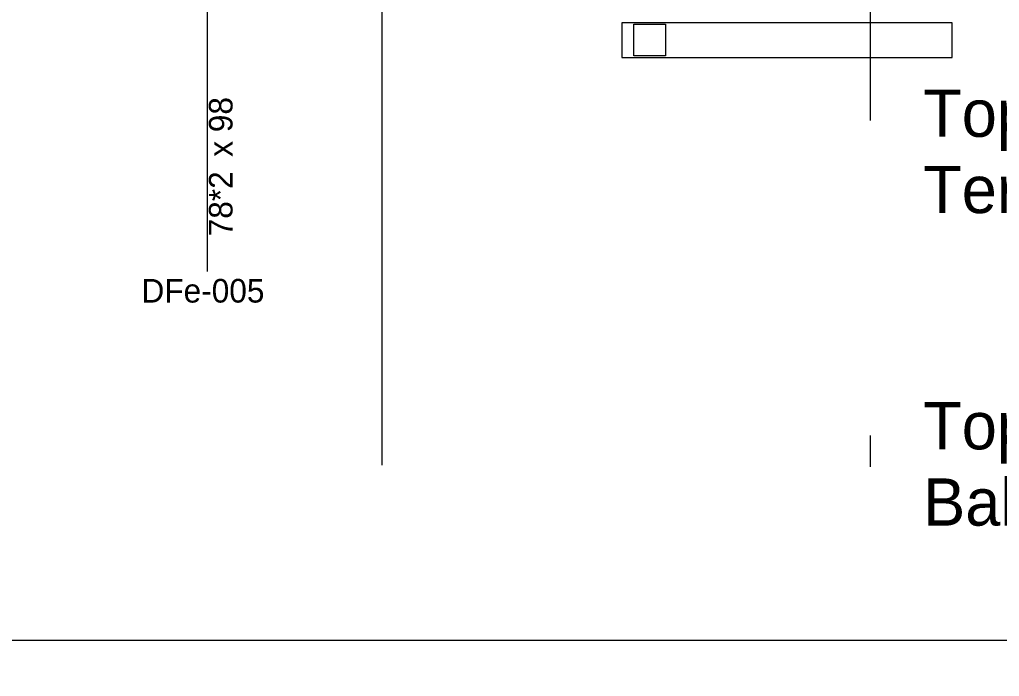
# Model space of a CAD drawing. Header units: metres. Extents: x -3 to 171, y -23 to 41.
# Drawn here: x 3.3 to 6.41, y -17.165 to -15.08 of the extents above; entities that cross this region are included whole.
import ezdxf

# ---------------------------------------------------------------- set-up
doc = ezdxf.new("R2010")
doc.units = ezdxf.units.M
doc.header["$MEASUREMENT"] = 0
doc.linetypes.add('Achse', pattern=[0.004, 0.002, -0.001, 0, -0.001])
doc.linetypes.add('Schnittlinie', pattern=[0.006, 0.003, -0.0015, 0, -0.0015])
for name, color, linetype in [('6._Dach PP STG1_1_000 Achsraster', 7, 'Continuous'), ('6._Dach PP STG1_1_210 Decke', 7, 'Continuous'), ('6._Dach PP STG1_1_325 Dachfenster', 7, 'Continuous'), ('6._Dach PP STG1_1_611 Entwässerung', 7, 'Continuous'), ('6._Dach PP STG1_1_851 Marker Schnitt', 7, 'Continuous'), ('6._Dach PP STG1_1_915 Allgemein Beschriftung.x', 7, 'Continuous')]:
    doc.layers.add(name, color=color, linetype=linetype)
doc.styles.add('ERSTELLTER_STIL_2', font='')
doc.styles.get('ERSTELLTER_STIL_2').set_extended_font_data('Eurostile')

msp = doc.modelspace()

# ---------------------------------------------------------------- linework, layer by layer
at = {"layer": '6._Dach PP STG1_1_000 Achsraster', "color": 5, "linetype": 'Achse', "lineweight": 0, "ltscale": 1000}
msp.add_line((6, 3), (6, -22.5231), dxfattribs=at)
at = {"layer": '6._Dach PP STG1_1_210 Decke', "color": 8, "linetype": 'Continuous', "lineweight": 13, "ltscale": 1000, "flags": 128}
msp.add_lwpolyline([(3.2, -15), (3.2, -17.05), (15.79, -17.05), (15.79, -15)], dxfattribs=at)
at = {"layer": '6._Dach PP STG1_1_325 Dachfenster', "color": 7, "linetype": 'Continuous', "lineweight": 13, "ltscale": 1000}
msp.add_line((3.8971, -15.8803), (3.8971, -13.9497), dxfattribs=at)
at = {"layer": '6._Dach PP STG1_1_611 Entwässerung', "color": 171, "linetype": 'Continuous', "lineweight": 13, "ltscale": 1000, "true_color": 0x6c6cff, "flags": 128}
for points in [[(5.2121, -15.2), (6.26, -15.2), (6.26, -15.09), (5.2121, -15.09)], [(5.25, -15.095), (5.35, -15.095), (5.35, -15.195), (5.25, -15.195)]]:
    msp.add_lwpolyline(points, close=True, dxfattribs=at)
at = {"layer": '6._Dach PP STG1_1_851 Marker Schnitt', "color": 7, "linetype": 'Schnittlinie', "lineweight": 13, "ltscale": 1000}
msp.add_line((4.45, 4.805), (4.45, -18.475), dxfattribs=at)

# ---------------------------------------------------------------- texts
at = {"layer": '6._Dach PP STG1_1_325 Dachfenster', "color": 7, "linetype": 'Continuous', "lineweight": 13, "insert": (3.9979, -15.7681), "char_height": 0.075, "attachment_point": 7, "rotation": 90, "style": 'ERSTELLTER_STIL_2'}
msp.add_mtext('\\A1;{\\pql;\\pt0;\\fEurostile|b0|i0|c0|p0;\\W1.000000;78*2\\fEurostile|b0|i0|c0|p0;\\W1.000000;\\A1{\\H.66x;\\S^  ;}\\fEurostile|b0|i0|c0|p0;\\W1.000000; x 98\\fEurostile|b0|i0|c0|p0;\\W1.000000;\\A1{\\H.66x;\\S^  ;}}', dxfattribs=at)
at = {"layer": '6._Dach PP STG1_1_325 Dachfenster', "color": 7, "linetype": 'Continuous', "lineweight": 13, "insert": (3.6871, -15.9795), "char_height": 0.075, "attachment_point": 7, "style": 'ERSTELLTER_STIL_2'}
msp.add_mtext('\\A1;{\\pql;\\pt0;\\fEurostile|b0|i0|c0|p0;\\W1.000000;DFe-005\\fEurostile|b0|i0|c0|p0;\\W1.000000;\\fEurostile|b0|i0|c0|p0;\\W1.000000;\\fEurostile|b0|i0|c0|p0;\\W1.000000;}', dxfattribs=at)
at = {"layer": '6._Dach PP STG1_1_915 Allgemein Beschriftung.x', "color": 7, "linetype": 'Continuous', "lineweight": 13, "char_height": 0.15, "attachment_point": 1, "line_spacing_factor": 0.968754, "style": 'ERSTELLTER_STIL_2'}
for s, insert in [('\\A1;{\\pql;\\fEurostile|b0|i0|c0|p0;\\W1.000000;Top 17\\P\\pql;\\fEurostile|b0|i0|c0|p0;\\W1.000000;Terrasse \\fEurostile|b0|i0|c0|p0;\\W1.000000;1\\fEurostile|b0|i0|c0|p0;\\W1.000000;.DG}', (6.1679, -15.3021)), ('\\A1;{\\pql;\\fEurostile|b0|i0|c0|p0;\\W1.000000;Top 17\\P\\pql;\\fEurostile|b0|i0|c0|p0;\\W1.000000;Balkon \\fEurostile|b0|i0|c0|p0;\\W1.000000;1.DG}', (6.1679, -16.2944))]:
    msp.add_mtext(s, dxfattribs=dict(at, insert=insert))

doc.saveas('drawing.dxf')
